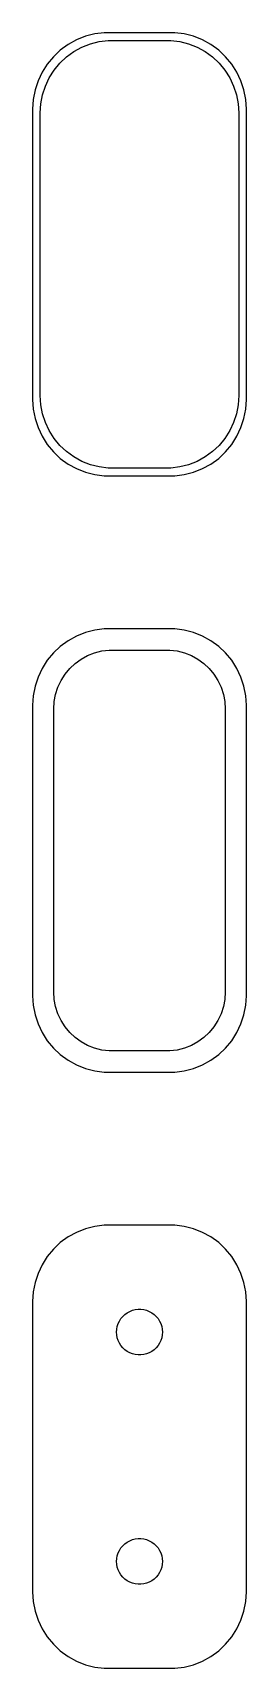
# Model space of a CAD drawing. Header units: metres. Extents: x -7 to 7, y 64 to 170.
import ezdxf

# ---------------------------------------------------------------- set-up
doc = ezdxf.new("R2010")
doc.units = ezdxf.units.M

msp = doc.modelspace()

# ---------------------------------------------------------------- linework, layer by layer
for p, q in [((-3.54507, 170.255), (-4.12889, 170.024)), ((-2.9369, 170.411), (-3.54507, 170.255)), ((-2.31395, 170.49), (-2.9369, 170.411)), ((2.31395, 170.49), (-2.31395, 170.49)), ((2.9369, 170.411), (2.31395, 170.49)), ((3.54507, 170.255), (2.9369, 170.411)), ((4.12889, 170.024), (3.54507, 170.255)), ((-5.18712, 169.353), (-5.64484, 168.923)), ((-4.67912, 169.722), (-5.18712, 169.353)), ((-4.77776, 168.91), (-4.29517, 169.261)), ((-4.12889, 170.024), (-4.67912, 169.722)), ((-4.29517, 169.261), (-3.77245, 169.548)), ((-3.77245, 169.548), (-3.21782, 169.768)), ((-3.21782, 169.768), (-2.64006, 169.916)), ((-2.64006, 169.916), (-2.04825, 169.991)), ((-2.04825, 169.991), (2.04825, 169.991)), ((2.04825, 169.991), (2.64006, 169.916)), ((2.64006, 169.916), (3.21782, 169.768)), ((3.21782, 169.768), (3.77245, 169.548)), ((3.77245, 169.548), (4.29517, 169.261)), ((4.67912, 169.722), (4.12889, 170.024)), ((4.29517, 169.261), (4.77776, 168.91)), ((5.18712, 169.353), (4.67912, 169.722)), ((5.64484, 168.923), (5.18712, 169.353)), ((-6.04507, 168.439), (-6.38153, 167.909)), ((-5.64484, 168.923), (-6.04507, 168.439)), ((-5.91245, 167.538), (-5.59282, 168.042)), ((-5.59282, 168.042), (-5.2126, 168.502)), ((-5.2126, 168.502), (-4.77776, 168.91)), ((4.77776, 168.91), (5.2126, 168.502)), ((5.2126, 168.502), (5.59282, 168.042)), ((5.59282, 168.042), (5.91245, 167.538)), ((6.04507, 168.439), (5.64484, 168.923)), ((6.38153, 167.909), (6.04507, 168.439)), ((-6.64888, 167.341), (-6.84291, 166.743)), ((-6.38153, 167.909), (-6.64888, 167.341)), ((-6.35077, 166.431), (-6.16643, 166.999)), ((-6.16643, 166.999), (-5.91245, 167.538)), ((5.91245, 167.538), (6.16643, 166.999)), ((6.16643, 166.999), (6.35077, 166.431)), ((6.64888, 167.341), (6.38153, 167.909)), ((6.84291, 166.743), (6.64888, 167.341)), ((-6.96057, 166.127), (-7, 165.5)), ((-6.84291, 166.743), (-6.96057, 166.127)), ((-6.5, 165.25), (-6.46254, 165.845)), ((-6.46254, 165.845), (-6.35077, 166.431)), ((6.35077, 166.431), (6.46254, 165.845)), ((6.46254, 165.845), (6.5, 165.25)), ((6.96057, 166.127), (6.84291, 166.743)), ((7, 165.5), (6.96057, 166.127)), ((-7, 165.5), (-7, 146.5)), ((-6.5, 146.75), (-6.5, 165.25)), ((6.5, 165.25), (6.5, 146.75)), ((7, 146.5), (7, 165.5)), ((-6.46254, 146.155), (-6.5, 146.75)), ((6.5, 146.75), (6.46254, 146.155)), ((-7, 146.5), (-6.96057, 145.873)), ((-6.96057, 145.873), (-6.84291, 145.257)), ((-6.35077, 145.569), (-6.46254, 146.155)), ((-6.16643, 145.001), (-6.35077, 145.569)), ((6.35077, 145.569), (6.16643, 145.001)), ((6.46254, 146.155), (6.35077, 145.569)), ((6.84291, 145.257), (6.96057, 145.873)), ((6.96057, 145.873), (7, 146.5)), ((-6.84291, 145.257), (-6.64888, 144.659)), ((-6.64888, 144.659), (-6.38153, 144.091)), ((-5.91245, 144.462), (-6.16643, 145.001)), ((-5.59282, 143.958), (-5.91245, 144.462)), ((5.91245, 144.462), (5.59282, 143.958)), ((6.16643, 145.001), (5.91245, 144.462)), ((6.38153, 144.091), (6.64888, 144.659)), ((6.64888, 144.659), (6.84291, 145.257)), ((-6.38153, 144.091), (-6.04507, 143.561)), ((-6.04507, 143.561), (-5.64484, 143.077)), ((-5.2126, 143.498), (-5.59282, 143.958)), ((-4.77776, 143.09), (-5.2126, 143.498)), ((5.2126, 143.498), (4.77776, 143.09)), ((5.59282, 143.958), (5.2126, 143.498)), ((5.64484, 143.077), (6.04507, 143.561)), ((6.04507, 143.561), (6.38153, 144.091)), ((-5.64484, 143.077), (-5.18712, 142.647)), ((-5.18712, 142.647), (-4.67912, 142.278)), ((-4.29517, 142.739), (-4.77776, 143.09)), ((-3.77245, 142.452), (-4.29517, 142.739)), ((-3.21782, 142.232), (-3.77245, 142.452)), ((3.77245, 142.452), (3.21782, 142.232)), ((4.29517, 142.739), (3.77245, 142.452)), ((4.77776, 143.09), (4.29517, 142.739)), ((4.67912, 142.278), (5.18712, 142.647)), ((5.18712, 142.647), (5.64484, 143.077)), ((-4.67912, 142.278), (-4.12889, 141.976)), ((-4.12889, 141.976), (-3.54507, 141.745)), ((-3.54507, 141.745), (-2.9369, 141.589)), ((-2.64006, 142.084), (-3.21782, 142.232)), ((-2.9369, 141.589), (-2.31395, 141.51)), ((-2.04825, 142.009), (-2.64006, 142.084)), ((-2.31395, 141.51), (2.31395, 141.51)), ((2.04825, 142.009), (-2.04825, 142.009)), ((2.64006, 142.084), (2.04825, 142.009)), ((2.31395, 141.51), (2.9369, 141.589)), ((3.21782, 142.232), (2.64006, 142.084)), ((2.9369, 141.589), (3.54507, 141.745)), ((3.54507, 141.745), (4.12889, 141.976)), ((4.12889, 141.976), (4.67912, 142.278)), ((-4.67912, 130.722), (-5.18712, 130.353)), ((-4.12889, 131.024), (-4.67912, 130.722)), ((-3.54507, 131.255), (-4.12889, 131.024)), ((-2.9369, 131.411), (-3.54507, 131.255)), ((-2.31395, 131.49), (-2.9369, 131.411)), ((2.31395, 131.49), (-2.31395, 131.49)), ((2.9369, 131.411), (2.31395, 131.49)), ((3.54507, 131.255), (2.9369, 131.411)), ((4.12889, 131.024), (3.54507, 131.255)), ((4.67912, 130.722), (4.12889, 131.024)), ((5.18712, 130.353), (4.67912, 130.722)), ((-5.64484, 129.923), (-6.04507, 129.439)), ((-5.18712, 130.353), (-5.64484, 129.923)), ((-4.21649, 129.231), (-3.82336, 129.517)), ((-3.82336, 129.517), (-3.39754, 129.751)), ((-3.39754, 129.751), (-2.94572, 129.93)), ((-2.94572, 129.93), (-2.47505, 130.051)), ((-2.47505, 130.051), (-1.99297, 130.112)), ((-1.99297, 130.112), (1.99297, 130.112)), ((1.99297, 130.112), (2.47505, 130.051)), ((2.47505, 130.051), (2.94572, 129.93)), ((2.94572, 129.93), (3.39754, 129.751)), ((3.39754, 129.751), (3.82336, 129.517)), ((3.82336, 129.517), (4.21649, 129.231)), ((5.64484, 129.923), (5.18712, 130.353)), ((6.04507, 129.439), (5.64484, 129.923)), ((-6.38153, 128.909), (-6.64888, 128.341)), ((-6.04507, 129.439), (-6.38153, 128.909)), ((-5.14084, 128.114), (-4.88046, 128.524)), ((-4.88046, 128.524), (-4.57071, 128.899)), ((-4.57071, 128.899), (-4.21649, 129.231)), ((4.21649, 129.231), (4.57071, 128.899)), ((4.57071, 128.899), (4.88046, 128.524)), ((4.88046, 128.524), (5.14084, 128.114)), ((6.38153, 128.909), (6.04507, 129.439)), ((6.64888, 128.341), (6.38153, 128.909)), ((-6.84291, 127.743), (-6.96057, 127.127)), ((-6.64888, 128.341), (-6.84291, 127.743)), ((-5.49789, 127.212), (-5.34773, 127.674)), ((-5.34773, 127.674), (-5.14084, 128.114)), ((5.14084, 128.114), (5.34773, 127.674)), ((5.34773, 127.674), (5.49789, 127.212)), ((6.84291, 127.743), (6.64888, 128.341)), ((6.96057, 127.127), (6.84291, 127.743)), ((-6.96057, 127.127), (-7, 126.5)), ((-7, 126.5), (-7, 107.5)), ((-5.61946, 126.25), (-5.58896, 126.735)), ((-5.61946, 107.75), (-5.61946, 126.25)), ((-5.58896, 126.735), (-5.49789, 127.212)), ((5.49789, 127.212), (5.58896, 126.735)), ((5.58896, 126.735), (5.61946, 126.25)), ((5.61946, 126.25), (5.61946, 107.75)), ((7, 126.5), (6.96057, 127.127)), ((7, 107.5), (7, 126.5)), ((-7, 107.5), (-6.96057, 106.873)), ((-5.58896, 107.265), (-5.61946, 107.75)), ((-5.49789, 106.788), (-5.58896, 107.265)), ((5.58896, 107.265), (5.49789, 106.788)), ((5.61946, 107.75), (5.58896, 107.265)), ((6.96057, 106.873), (7, 107.5)), ((-6.96057, 106.873), (-6.84291, 106.257)), ((-6.84291, 106.257), (-6.64888, 105.659)), ((-5.34773, 106.326), (-5.49789, 106.788)), ((-5.14084, 105.886), (-5.34773, 106.326)), ((5.34773, 106.326), (5.14084, 105.886)), ((5.49789, 106.788), (5.34773, 106.326)), ((6.64888, 105.659), (6.84291, 106.257)), ((6.84291, 106.257), (6.96057, 106.873)), ((-6.64888, 105.659), (-6.38153, 105.091)), ((-6.38153, 105.091), (-6.04507, 104.561)), ((-4.88046, 105.476), (-5.14084, 105.886)), ((-4.57071, 105.101), (-4.88046, 105.476)), ((-4.21649, 104.769), (-4.57071, 105.101)), ((4.57071, 105.101), (4.21649, 104.769)), ((4.88046, 105.476), (4.57071, 105.101)), ((5.14084, 105.886), (4.88046, 105.476)), ((6.04507, 104.561), (6.38153, 105.091)), ((6.38153, 105.091), (6.64888, 105.659)), ((-6.04507, 104.561), (-5.64484, 104.077)), ((-5.64484, 104.077), (-5.18712, 103.647)), ((-3.82336, 104.483), (-4.21649, 104.769)), ((-3.39754, 104.249), (-3.82336, 104.483)), ((-2.94572, 104.07), (-3.39754, 104.249)), ((-2.47505, 103.949), (-2.94572, 104.07)), ((-1.99297, 103.888), (-2.47505, 103.949)), ((1.99297, 103.888), (-1.99297, 103.888)), ((2.47505, 103.949), (1.99297, 103.888)), ((2.94572, 104.07), (2.47505, 103.949)), ((3.39754, 104.249), (2.94572, 104.07)), ((3.82336, 104.483), (3.39754, 104.249)), ((4.21649, 104.769), (3.82336, 104.483)), ((5.18712, 103.647), (5.64484, 104.077)), ((5.64484, 104.077), (6.04507, 104.561)), ((-5.18712, 103.647), (-4.67912, 103.278)), ((-4.67912, 103.278), (-4.12889, 102.976)), ((-4.12889, 102.976), (-3.54507, 102.745)), ((-3.54507, 102.745), (-2.9369, 102.589)), ((2.9369, 102.589), (3.54507, 102.745)), ((3.54507, 102.745), (4.12889, 102.976)), ((4.12889, 102.976), (4.67912, 103.278)), ((4.67912, 103.278), (5.18712, 103.647)), ((-2.9369, 102.589), (-2.31395, 102.51)), ((-2.31395, 102.51), (2.31395, 102.51)), ((2.31395, 102.51), (2.9369, 102.589)), ((-4.12889, 92.0241), (-4.67912, 91.7216)), ((-3.54507, 92.2553), (-4.12889, 92.0241)), ((-2.9369, 92.4114), (-3.54507, 92.2553)), ((-2.31395, 92.4901), (-2.9369, 92.4114)), ((2.31395, 92.4901), (-2.31395, 92.4901)), ((2.9369, 92.4114), (2.31395, 92.4901)), ((3.54507, 92.2553), (2.9369, 92.4114)), ((4.12889, 92.0241), (3.54507, 92.2553)), ((4.67912, 91.7216), (4.12889, 92.0241)), ((-5.18712, 91.3526), (-5.64484, 90.9227)), ((-4.67912, 91.7216), (-5.18712, 91.3526)), ((5.18712, 91.3526), (4.67912, 91.7216)), ((5.64484, 90.9227), (5.18712, 91.3526)), ((-6.38153, 89.9088), (-6.64888, 89.3406)), ((-6.04507, 90.4389), (-6.38153, 89.9088)), ((-5.64484, 90.9227), (-6.04507, 90.4389)), ((6.04507, 90.4389), (5.64484, 90.9227)), ((6.38153, 89.9088), (6.04507, 90.4389)), ((6.64888, 89.3406), (6.38153, 89.9088)), ((-6.64888, 89.3406), (-6.84291, 88.7434)), ((6.84291, 88.7434), (6.64888, 89.3406)), ((-6.96057, 88.1267), (-7, 87.5)), ((-6.84291, 88.7434), (-6.96057, 88.1267)), ((6.96057, 88.1267), (6.84291, 88.7434)), ((7, 87.5), (6.96057, 88.1267)), ((-7, 87.5), (-7, 68.5)), ((-1.09344, 86.5268), (-0.956131, 86.6558)), ((-0.956131, 86.6558), (-0.803726, 86.7665)), ((-0.803726, 86.7665), (-0.638657, 86.8572)), ((-0.638657, 86.8572), (-0.463516, 86.9266)), ((-0.463516, 86.9266), (-0.281067, 86.9734)), ((-0.281067, 86.9734), (-0.094177, 86.997)), ((-0.094177, 86.997), (0.094177, 86.997)), ((0.094177, 86.997), (0.281067, 86.9734)), ((0.281067, 86.9734), (0.463516, 86.9266)), ((0.463516, 86.9266), (0.638657, 86.8572)), ((0.638657, 86.8572), (0.803726, 86.7665)), ((0.803726, 86.7665), (0.956131, 86.6558)), ((0.956131, 86.6558), (1.09344, 86.5268)), ((7, 68.5), (7, 87.5)), ((-1.5, 85.5), (-1.48816, 85.688)), ((-1.48816, 85.688), (-1.45287, 85.873)), ((-1.45287, 85.873), (-1.39465, 86.0522)), ((-1.39465, 86.0522), (-1.31445, 86.2226)), ((-1.31445, 86.2226), (-1.21352, 86.3817)), ((-1.21352, 86.3817), (-1.09344, 86.5268)), ((1.09344, 86.5268), (1.21352, 86.3817)), ((1.21352, 86.3817), (1.31445, 86.2226)), ((1.31445, 86.2226), (1.39465, 86.0522)), ((1.39465, 86.0522), (1.45287, 85.873)), ((1.45287, 85.873), (1.48816, 85.688)), ((1.48816, 85.688), (1.5, 85.5)), ((-1.48816, 85.312), (-1.5, 85.5)), ((-1.45287, 85.127), (-1.48816, 85.312)), ((-1.39465, 84.9478), (-1.45287, 85.127)), ((-1.31445, 84.7774), (-1.39465, 84.9478)), ((-1.21352, 84.6183), (-1.31445, 84.7774)), ((-1.09344, 84.4732), (-1.21352, 84.6183)), ((1.21352, 84.6183), (1.09344, 84.4732)), ((1.31445, 84.7774), (1.21352, 84.6183)), ((1.39465, 84.9478), (1.31445, 84.7774)), ((1.45287, 85.127), (1.39465, 84.9478)), ((1.48816, 85.312), (1.45287, 85.127)), ((1.5, 85.5), (1.48816, 85.312)), ((-0.956131, 84.3442), (-1.09344, 84.4732)), ((-0.803726, 84.2335), (-0.956131, 84.3442)), ((-0.638657, 84.1427), (-0.803726, 84.2335)), ((-0.463516, 84.0734), (-0.638657, 84.1427)), ((-0.281067, 84.0266), (-0.463516, 84.0734)), ((-0.094177, 84.0029), (-0.281067, 84.0266)), ((0.094177, 84.0029), (-0.094177, 84.0029)), ((0.281067, 84.0266), (0.094177, 84.0029)), ((0.463516, 84.0734), (0.281067, 84.0266)), ((0.638657, 84.1427), (0.463516, 84.0734)), ((0.803726, 84.2335), (0.638657, 84.1427)), ((0.956131, 84.3442), (0.803726, 84.2335)), ((1.09344, 84.4732), (0.956131, 84.3442)), ((-0.956131, 71.6558), (-0.803726, 71.7665)), ((-0.803726, 71.7665), (-0.638657, 71.8573)), ((-0.638657, 71.8573), (-0.463516, 71.9266)), ((-0.463516, 71.9266), (-0.281067, 71.9734)), ((-0.281067, 71.9734), (-0.094177, 71.9971)), ((-0.094177, 71.9971), (0.094177, 71.9971)), ((0.094177, 71.9971), (0.281067, 71.9734)), ((0.281067, 71.9734), (0.463516, 71.9266)), ((0.463516, 71.9266), (0.638657, 71.8573)), ((0.638657, 71.8573), (0.803726, 71.7665)), ((0.803726, 71.7665), (0.956131, 71.6558)), ((-1.5, 70.5), (-1.48816, 70.688)), ((-1.48816, 70.688), (-1.45287, 70.873)), ((-1.45287, 70.873), (-1.39465, 71.0522)), ((-1.39465, 71.0522), (-1.31445, 71.2226)), ((-1.31445, 71.2226), (-1.21352, 71.3817)), ((-1.21352, 71.3817), (-1.09344, 71.5268)), ((-1.09344, 71.5268), (-0.956131, 71.6558)), ((0.956131, 71.6558), (1.09344, 71.5268)), ((1.09344, 71.5268), (1.21352, 71.3817)), ((1.21352, 71.3817), (1.31445, 71.2226)), ((1.31445, 71.2226), (1.39465, 71.0522)), ((1.39465, 71.0522), (1.45287, 70.873)), ((1.45287, 70.873), (1.48816, 70.688)), ((1.48816, 70.688), (1.5, 70.5)), ((-1.48816, 70.312), (-1.5, 70.5)), ((-1.45287, 70.127), (-1.48816, 70.312)), ((-1.39465, 69.9478), (-1.45287, 70.127)), ((-1.31445, 69.7774), (-1.39465, 69.9478)), ((-1.21352, 69.6183), (-1.31445, 69.7774)), ((-1.09344, 69.4732), (-1.21352, 69.6183)), ((1.21352, 69.6183), (1.09344, 69.4732)), ((1.31445, 69.7774), (1.21352, 69.6183)), ((1.39465, 69.9478), (1.31445, 69.7774)), ((1.45287, 70.127), (1.39465, 69.9478)), ((1.48816, 70.312), (1.45287, 70.127)), ((1.5, 70.5), (1.48816, 70.312)), ((-7, 68.5), (-6.96057, 67.8733)), ((-0.956131, 69.3442), (-1.09344, 69.4732)), ((-0.803726, 69.2335), (-0.956131, 69.3442)), ((-0.638657, 69.1428), (-0.803726, 69.2335)), ((-0.463516, 69.0734), (-0.638657, 69.1428)), ((-0.281067, 69.0266), (-0.463516, 69.0734)), ((-0.094177, 69.003), (-0.281067, 69.0266)), ((0.094177, 69.003), (-0.094177, 69.003)), ((0.281067, 69.0266), (0.094177, 69.003)), ((0.463516, 69.0734), (0.281067, 69.0266)), ((0.638657, 69.1428), (0.463516, 69.0734)), ((0.803726, 69.2335), (0.638657, 69.1428)), ((0.956131, 69.3442), (0.803726, 69.2335)), ((1.09344, 69.4732), (0.956131, 69.3442)), ((6.96057, 67.8733), (7, 68.5)), ((-6.96057, 67.8733), (-6.84291, 67.2566)), ((6.84291, 67.2566), (6.96057, 67.8733)), ((-6.84291, 67.2566), (-6.64888, 66.6594)), ((-6.64888, 66.6594), (-6.38153, 66.0912)), ((6.38153, 66.0912), (6.64888, 66.6594)), ((6.64888, 66.6594), (6.84291, 67.2566)), ((-6.38153, 66.0912), (-6.04507, 65.5611)), ((-6.04507, 65.5611), (-5.64484, 65.0773)), ((5.64484, 65.0773), (6.04507, 65.5611)), ((6.04507, 65.5611), (6.38153, 66.0912)), ((-5.64484, 65.0773), (-5.18712, 64.6474)), ((-5.18712, 64.6474), (-4.67912, 64.2784)), ((-4.67912, 64.2784), (-4.12889, 63.9759)), ((4.12889, 63.9759), (4.67912, 64.2784)), ((4.67912, 64.2784), (5.18712, 64.6474)), ((5.18712, 64.6474), (5.64484, 65.0773)), ((-4.12889, 63.9759), (-3.54507, 63.7447)), ((-3.54507, 63.7447), (-2.9369, 63.5886)), ((-2.9369, 63.5886), (-2.31395, 63.5099)), ((-2.31395, 63.5099), (2.31395, 63.5099)), ((2.31395, 63.5099), (2.9369, 63.5886)), ((2.9369, 63.5886), (3.54507, 63.7447)), ((3.54507, 63.7447), (4.12889, 63.9759))]:
    msp.add_line(p, q)

doc.saveas('drawing.dxf')
